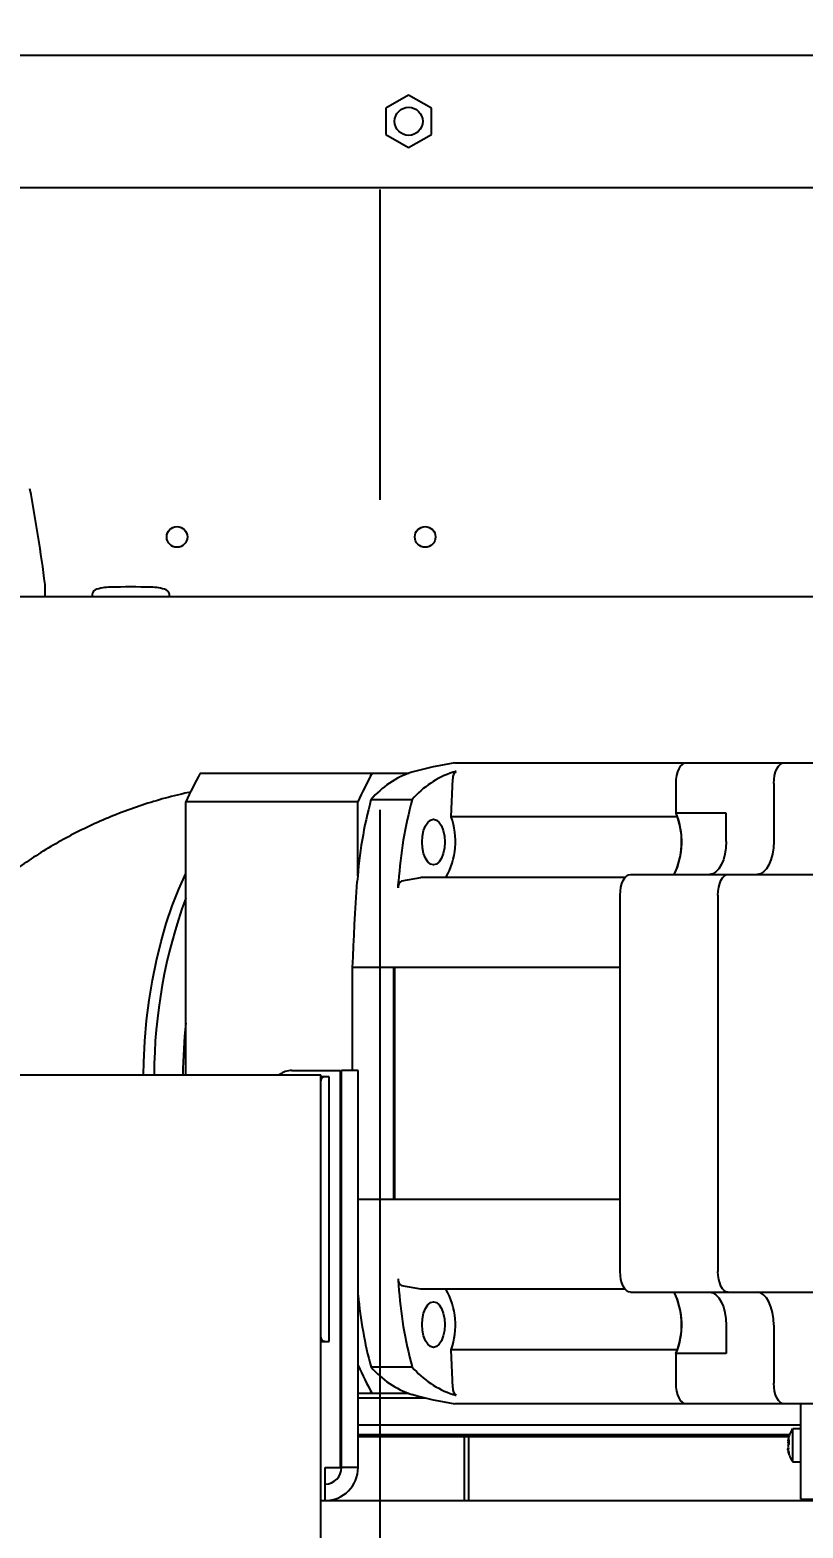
# Model space of a CAD drawing. Header units: inches. Extents: x -347369 to -260369, y 119522 to 149869.
# Drawn here: x -282414.7 to -282227.8, y 140476 to 140838.2 of the extents above; entities that cross this region are included whole.
import ezdxf

# ---------------------------------------------------------------- set-up
doc = ezdxf.new("R2010")
doc.units = ezdxf.units.IN
doc.header["$LTSCALE"] = 300
doc.linetypes.add('CENTRO', pattern=[2, 1.25, -0.25, 0.25, -0.25])
for name, color, linetype in [('ASSI', 254, 'CENTRO'), ('MACCHINA', 40, 'Continuous'), ('QUOTE', 7, 'Continuous')]:
    doc.layers.add(name, color=color, linetype=linetype)
doc.styles.get("Standard").update_dxf_attribs({"font": 'romans.shx'})
doc.dimstyles.new('sc1a100_pollici', dxfattribs={"dimscale": 100, "dimtxt": 3, "dimasz": 3, "dimexe": 0, "dimexo": 0, "dimgap": 1, "dimtad": 1, "dimzin": 12, "dimdsep": 46, "dimtxsty": 'Standard', "dimblk": 'CLOSEDBLANK', "dimcen": 1, "dimclrd": 253, "dimclre": 253, "dimclrt": 2, "dimadec": 0, "dimazin": 3, "dimtfac": 1, "dimtmove": 0, "dimatfit": 1, "dimldrblk": 'CLOSEDBLANK', "dimfxl": 1, "dimtolj": 1, "dimtzin": 0, "dimarcsym": 0})

# ---------------------------------------------------------------- blocks, each defined once
blk = doc.blocks.new('_ClosedBlank')
at = {"color": 0, "linetype": 'ByBlock', "lineweight": -2}
for p, q in [((-1, 0.1667), (0, 0)), ((-1, 0.1667), (-1, -0.1667)), ((0, 0), (-1, -0.1667))]:
    blk.add_line(p, q, dxfattribs=at)
blk = doc.blocks.new('*D9')
at = {"layer": 'Defpoints', "color": 0, "transparency": 16777216}
for p in [(-262080.44, 144199.66), (-282330.17, 140899.66), (-262080.44, 139904.16)]:
    blk.add_point(p, dxfattribs=at)
at = {"layer": 'QUOTE', "color": 253, "lineweight": -2, "transparency": 16777216}
for p, q in [((-282330.17, 140899.66), (-282330.17, 144199.66)), ((-282030.17, 144199.66), (-262380.44, 144199.66)), ((-262080.44, 139904.16), (-262080.44, 144199.66))]:
    blk.add_line(p, q, dxfattribs=at)
at = {"layer": 'QUOTE', "color": 253, "lineweight": -2, "transparency": 16777216, "xscale": 300, "yscale": 300, "zscale": 300, "rotation": 180}
blk.add_blockref('_ClosedBlank', (-282330.17, 144199.66), dxfattribs=at)
at = {"layer": 'QUOTE', "color": 253, "lineweight": -2, "transparency": 16777216, "xscale": 300, "yscale": 300, "zscale": 300}
blk.add_blockref('_ClosedBlank', (-262080.44, 144199.66), dxfattribs=at)
at = {"layer": 'QUOTE', "color": 2, "transparency": 16777216, "char_height": 300, "attachment_point": 5}
for s, insert in [('\\A1;20250', (-272260.15, 144449.66)), ('\\A1;[66\'-5 1/4"]', (-272260.15, 143871.08))]:
    blk.add_mtext(s, dxfattribs=dict(at, insert=insert))
blk = doc.blocks.new('*D10')
at = {"layer": 'Defpoints', "color": 0, "transparency": 16777216}
for p in [(-300380.17, 144199.66), (-282330.17, 140899.66), (-300380.17, 139125.63)]:
    blk.add_point(p, dxfattribs=at)
at = {"layer": 'QUOTE', "color": 253, "lineweight": -2, "transparency": 16777216}
for p, q in [((-300380.17, 139125.63), (-300380.17, 144199.66)), ((-282630.17, 144199.66), (-300080.17, 144199.66)), ((-282330.17, 140899.66), (-282330.17, 144199.66))]:
    blk.add_line(p, q, dxfattribs=at)
at = {"layer": 'QUOTE', "color": 253, "lineweight": -2, "transparency": 16777216, "xscale": 300, "yscale": 300, "zscale": 300, "rotation": 180}
blk.add_blockref('_ClosedBlank', (-300380.17, 144199.66), dxfattribs=at)
at = {"layer": 'QUOTE', "color": 253, "lineweight": -2, "transparency": 16777216, "xscale": 300, "yscale": 300, "zscale": 300}
blk.add_blockref('_ClosedBlank', (-282330.17, 144199.66), dxfattribs=at)
at = {"layer": 'QUOTE', "color": 2, "transparency": 16777216, "char_height": 300, "attachment_point": 5}
for s, insert in [('\\A1;18050', (-291355.17, 144449.66)), ('\\A1;[59\'-2 5/8"]', (-291355.17, 143871.08))]:
    blk.add_mtext(s, dxfattribs=dict(at, insert=insert))
blk = doc.blocks.new('*D21')
at = {"layer": 'Defpoints', "color": 0, "transparency": 16777216}
for p in [(-282330.17, 142999.66), (-282330.17, 140899.66), (-285230.17, 140399.66)]:
    blk.add_point(p, dxfattribs=at)
at = {"layer": 'QUOTE', "color": 253, "lineweight": -2, "transparency": 16777216}
for p, q in [((-285230.17, 140399.66), (-285230.17, 142999.66)), ((-284930.17, 142999.66), (-282630.17, 142999.66)), ((-282330.17, 140899.66), (-282330.17, 142999.66))]:
    blk.add_line(p, q, dxfattribs=at)
at = {"layer": 'QUOTE', "color": 253, "lineweight": -2, "transparency": 16777216, "xscale": 300, "yscale": 300, "zscale": 300, "rotation": 180}
blk.add_blockref('_ClosedBlank', (-285230.17, 142999.66), dxfattribs=at)
at = {"layer": 'QUOTE', "color": 253, "lineweight": -2, "transparency": 16777216, "xscale": 300, "yscale": 300, "zscale": 300}
blk.add_blockref('_ClosedBlank', (-282330.17, 142999.66), dxfattribs=at)
at = {"layer": 'QUOTE', "color": 2, "transparency": 16777216, "char_height": 300, "attachment_point": 5}
for s, insert in [('\\A1;2900', (-283780.17, 143249.66)), ('\\A1;[9\'-6 3/16"]', (-283780.17, 142671.08))]:
    blk.add_mtext(s, dxfattribs=dict(at, insert=insert))
blk = doc.blocks.new('A$C27be3406')
at = {"layer": 'ASSI'}
blk.add_line((0, 2250), (0, -3750), dxfattribs=at)
at = {"layer": 'MACCHINA'}
for p, q in [((-507.8, 1832.5), (495.8, 1832.5)), ((7, 1822.85), (1.5, 1819.68)), ((12.5, 1819.68), (7, 1822.85)), ((1.5, 1819.68), (1.5, 1813.32)), ((12.5, 1813.32), (12.5, 1819.68)), ((1.5, 1813.32), (7, 1810.15)), ((7, 1810.15), (12.5, 1813.32)), ((-514, 1800.5), (474, 1800.5)), ((-80.9, 1701.5), (-80.9, 1704.5)), ((180.34, 1701.5), (-402.5, 1701.5)), ((-69.55, 1702.1), (-69.55, 1701.5)), ((-50.85, 1701.5), (-50.85, 1702.1)), ((18.19, 1661.4), (167.21, 1661.4)), ((-43.38, 1658.9), (7.12, 1658.9)), ((17.27, 1648.31), (17.67, 1657.51)), ((71.64, 1649.23), (71.64, 1656.4)), ((95.28, 1656.4), (95.28, 1642.4)), ((-46.88, 1585.95), (-46.88, 1651.92)), ((-5.31, 1651.92), (-46.88, 1651.92)), ((-5.31, 1634.04), (-5.31, 1651.92)), ((-2.1, 1652.49), (7.86, 1652.49)), ((72, 1648.31), (17.27, 1648.31)), ((83.76, 1649.23), (71.64, 1649.23)), ((83.76, 1642.4), (83.76, 1649.23)), ((5.35, 1632.87), (9.95, 1633.67)), ((59.34, 1633.67), (9.95, 1633.67)), ((60.64, 1634.4), (150.96, 1634.4)), ((58.14, 1538.4), (58.14, 1629.4)), ((81.78, 1629.4), (81.78, 1538.4)), ((58.14, 1611.9), (-6.56, 1611.9)), ((-6.56, 1587), (-6.56, 1611.9)), ((3.4, 1555.9), (3.4, 1611.9)), ((3.65, 1555.9), (3.65, 1611.9)), ((-21.21, 1587), (-9.51, 1587)), ((-9.51, 1491), (-9.51, 1587)), ((-5.21, 1587), (-9.21, 1587)), ((-9.21, 1491), (-9.21, 1587)), ((-5.21, 1491), (-5.21, 1587)), ((-143.21, 1585.95), (-14.21, 1585.95)), ((-14.21, 1121.5), (-14.21, 1585.95)), ((-12.21, 1585.5), (-14.21, 1585.5)), ((-12.21, 1521.5), (-12.21, 1585.5)), ((-5.21, 1555.9), (58.14, 1555.9)), ((9.95, 1534.13), (5.35, 1534.93)), ((59.34, 1534.13), (9.95, 1534.13)), ((60.64, 1533.4), (150.96, 1533.4)), ((83.76, 1525.4), (83.76, 1518.57)), ((95.28, 1525.4), (95.28, 1511.4)), ((-14.21, 1521.5), (-12.21, 1521.5)), ((72, 1519.49), (17.27, 1519.49)), ((17.67, 1510.29), (17.27, 1519.49)), ((83.76, 1518.57), (71.64, 1518.57)), ((71.64, 1511.4), (71.64, 1518.57)), ((-9.51, 1515.88), (-9.21, 1515.88)), ((-2.1, 1515.31), (7.86, 1515.31)), ((-9.21, 1508.9), (-9.51, 1508.9)), ((-9.51, 1507.86), (-9.21, 1507.86)), ((7.12, 1508.9), (-5.21, 1508.9)), ((-5.21, 1507.86), (10.98, 1507.86)), ((163.45, 1506.4), (18.19, 1506.4)), ((101.85, 1483.37), (101.85, 1506.4)), ((-9.51, 1501.36), (-9.21, 1501.36)), ((-5.21, 1501.36), (101.85, 1501.36)), ((101.85, 1500.37), (99.85, 1500.37)), ((99.85, 1492.37), (99.85, 1500.37)), ((-9.51, 1499), (-9.21, 1499)), ((-9.51, 1498.5), (-9.21, 1498.5)), ((-5.21, 1499), (99.11, 1499)), ((-5.21, 1498.5), (98.93, 1498.5)), ((20.5, 1483), (20.5, 1498.5)), ((21.5, 1498.5), (21.5, 1483)), ((98.68, 1497.45), (98.71, 1497.43)), ((98.68, 1497.26), (98.93, 1497.19)), ((98.68, 1497.01), (98.94, 1496.84)), ((98.68, 1496.55), (98.92, 1496.61)), ((98.68, 1495.74), (98.8, 1495.81)), ((98.68, 1495.49), (98.72, 1495.5)), ((98.68, 1495.3), (98.76, 1495.34)), ((99.85, 1492.37), (101.85, 1492.37)), ((-13.21, 1483), (-13.21, 1491)), ((-13.21, 1491), (-9.51, 1491)), ((-5.21, 1491), (-9.21, 1491)), ((-14.21, 1483), (248.5, 1483)), ((101.85, 1483.37), (122.5, 1483.37))]:
    blk.add_line(p, q, dxfattribs=at)
at = {"layer": 'MACCHINA', "flags": 128}
for points in [[(71.64, 1656.4), (71.68, 1657.38), (71.83, 1658.31), (72.06, 1659.18), (72.37, 1659.94), (72.75, 1660.56), (73.18, 1661.02), (73.65, 1661.3), (74.14, 1661.4)], [(95.28, 1656.4), (95.33, 1657.38), (95.47, 1658.31), (95.7, 1659.18), (96.01, 1659.94), (96.39, 1660.56), (96.82, 1661.02), (97.29, 1661.3), (97.78, 1661.4)], [(11.04, 1638.35), (10.6, 1639.49), (10.33, 1640.81), (10.23, 1642.24), (10.33, 1643.66), (10.6, 1644.99), (11.04, 1646.13), (11.61, 1647), (12.27, 1647.55), (12.98, 1647.74), (13.7, 1647.55), (14.36, 1647), (14.93, 1646.13)], [(14.93, 1646.13), (15.37, 1644.99), (15.64, 1643.66), (15.73, 1642.24), (15.64, 1640.81), (15.37, 1639.49), (14.93, 1638.35), (14.36, 1637.47), (13.7, 1636.92), (12.98, 1636.74), (12.27, 1636.92), (11.61, 1637.47), (11.04, 1638.35)], [(83.76, 1642.4), (83.68, 1640.84), (83.46, 1639.34), (83.09, 1637.96), (82.59, 1636.74), (81.98, 1635.75), (81.29, 1635.01), (80.54, 1634.55), (79.76, 1634.4)], [(95.28, 1642.4), (95.2, 1640.84), (94.97, 1639.34), (94.6, 1637.96), (94.11, 1636.74), (93.5, 1635.75), (92.81, 1635.01), (92.06, 1634.55), (91.28, 1634.4)], [(-57.12, 1585.95), (-57.04, 1588.99), (-56.78, 1594.06), (-56.34, 1599.08), (-55.72, 1604.02), (-54.93, 1608.87), (-53.98, 1613.59), (-52.86, 1618.17), (-51.59, 1622.58), (-50.16, 1626.81), (-48.59, 1630.82), (-46.89, 1634.61), (-46.88, 1634.64)], [(58.14, 1629.4), (58.18, 1630.38), (58.33, 1631.31), (58.56, 1632.18), (58.87, 1632.94), (59.25, 1633.56), (59.68, 1634.02), (60.15, 1634.3), (60.64, 1634.4)], [(81.78, 1629.4), (81.83, 1630.38), (81.97, 1631.31), (82.2, 1632.18), (82.51, 1632.94), (82.89, 1633.56), (83.32, 1634.02), (83.79, 1634.3), (84.28, 1634.4)], [(-6.56, 1611.9), (-6.45, 1614.51), (-6.33, 1617.12), (-6.2, 1619.73), (-6.06, 1622.33), (-5.91, 1624.94), (-5.75, 1627.54), (-5.58, 1630.13), (-5.41, 1632.73)], [(4.44, 1631.15), (4.46, 1631.34), (4.47, 1631.54), (4.48, 1631.74), (4.5, 1631.94), (4.51, 1632.14), (4.53, 1632.33), (4.54, 1632.53), (4.55, 1632.73)], [(4.44, 1536.65), (4.46, 1536.46), (4.47, 1536.26), (4.48, 1536.06), (4.5, 1535.86), (4.51, 1535.66), (4.53, 1535.47), (4.54, 1535.27), (4.55, 1535.07)], [(60.64, 1533.4), (60.15, 1533.5), (59.68, 1533.78), (59.25, 1534.24), (58.87, 1534.86), (58.56, 1535.62), (58.33, 1536.49), (58.18, 1537.42), (58.14, 1538.4)], [(84.28, 1533.4), (83.79, 1533.5), (83.32, 1533.78), (82.89, 1534.24), (82.51, 1534.86), (82.2, 1535.62), (81.97, 1536.49), (81.83, 1537.42), (81.78, 1538.4)], [(79.76, 1533.4), (80.54, 1533.25), (81.29, 1532.79), (81.98, 1532.05), (82.59, 1531.06), (83.09, 1529.84), (83.46, 1528.46), (83.68, 1526.96), (83.76, 1525.4)], [(95.28, 1525.4), (95.2, 1526.96), (94.97, 1528.46), (94.6, 1529.84), (94.11, 1531.06), (93.5, 1532.05), (92.81, 1532.79), (92.06, 1533.25), (91.28, 1533.4)], [(14.93, 1521.67), (14.36, 1520.8), (13.7, 1520.25), (12.98, 1520.06), (12.27, 1520.25), (11.61, 1520.8), (11.04, 1521.67), (10.6, 1522.81), (10.33, 1524.14), (10.23, 1525.56), (10.33, 1526.99), (10.6, 1528.31), (11.04, 1529.45)], [(11.04, 1529.45), (11.61, 1530.33), (12.27, 1530.88), (12.98, 1531.06), (13.7, 1530.88), (14.36, 1530.33), (14.93, 1529.45), (15.37, 1528.31), (15.64, 1526.99), (15.73, 1525.56), (15.64, 1524.14), (15.37, 1522.81), (14.93, 1521.67)], [(74.14, 1506.4), (73.65, 1506.5), (73.18, 1506.78), (72.75, 1507.24), (72.37, 1507.86), (72.06, 1508.62), (71.83, 1509.49), (71.68, 1510.42), (71.64, 1511.4)], [(97.78, 1506.4), (97.29, 1506.5), (96.82, 1506.78), (96.39, 1507.24), (96.01, 1507.86), (95.7, 1508.62), (95.47, 1509.49), (95.33, 1510.42), (95.28, 1511.4)], [(98.72, 1497.25), (98.71, 1497.15), (98.68, 1497.01)], [(98.71, 1495.32), (98.7, 1495.38), (98.68, 1495.49)]]:
    blk.add_lwpolyline(points, dxfattribs=at)
at = {"layer": 'MACCHINA'}
for centre, radius in [((7, 1816.5), 3.4), ((-49, 1716), 2.5), ((11, 1716), 2.5)]:
    blk.add_circle(centre, radius, dxfattribs=at)
for centre, radius, start, end in [((-457.92, 1657), 380, 7.1808, 10.7188), ((-68.1, 1701.92), 1.46, 119.2541, 172.5601), ((-65.38, 1694.46), 9.38, 88.0355, 111.4734), ((-60.2, 1579.59), 124.33, 87.7582, 92.2418), ((-55.02, 1694.46), 9.38, 68.5266, 91.9645), ((-52.3, 1701.92), 1.46, 7.4399, 60.7459), ((14.32, 1638.64), 21.48, 107.7232, 139.8441), ((32.87, 1570.22), 92.35, 99.1425, 105.7636), ((24.28, 1638.64), 21.48, 107.7232, 139.8441), ((19.56, 1657.72), 1.91, 122.8375, 186.205), ((43.5, 1567.64), 95.02, 105.2357, 105.7311), ((44.26, 1610.72), 100.01, 151.1987, 155.6712), ((85.83, 1610.72), 100.01, 151.1987, 155.6712), ((95.47, 1626.01), 101.1, 164.8182, 176.1914), ((105.43, 1626.01), 101.1, 164.8182, 176.1914), ((0.94, 1642.33), 17.39, 330.1614, 20.1345), ((54.96, 1642.28), 18.07, 334.128, 22.5971), ((54.64, 1642.32), 18.36, 334.4647, 19.0609), ((6.19, 1631.33), 1.76, 118.7847, 185.8489), ((70.03, 1585.68), 124.56, 159.8199, 179.874), ((96.14, 1583.96), 143.75, 174.2179, 179.2088), ((96.09, 1583.97), 143.7, 174.217, 179.2097), ((-21.21, 1582), 5, 90, 127.8145), ((6.19, 1536.47), 1.76, 174.1511, 241.2153), ((94.56, 1541.58), 100.16, 185.1105, 195.2071), ((105.43, 1541.79), 101.1, 183.8086, 195.1818), ((0.75, 1525.46), 17.56, 340.1212, 29.5829), ((55.05, 1525.52), 17.98, 337.2868, 25.9881), ((54.64, 1525.48), 18.36, 340.9391, 25.5353), ((85.68, 1557.01), 99.85, 204.456, 208.8032), ((14.32, 1529.16), 21.48, 220.1559, 252.2768), ((24.28, 1529.16), 21.48, 220.1559, 252.2768), ((32.87, 1597.58), 92.35, 254.2364, 260.8575), ((19.56, 1510.08), 1.91, 173.795, 237.1625), ((43.5, 1600.16), 95.02, 254.2689, 254.7643), ((105.62, 1496.37), 7.03, 145.292, 167.6618), ((105.95, 1496.23), 7.34, 164.9527, 171.9608), ((102.86, 1496.73), 4.23, 160.5837, 170.2418), ((104.64, 1496.59), 6.02, 167.6604, 171.7896), ((100.09, 1496.75), 1.49, 139.4162, 159.9557), ((102.08, 1495.74), 3.49, 160.1365, 166.6839), ((100.09, 1495.68), 1.49, 139.4162, 159.9557), ((99.91, 1496.98), 1.29, 199.3339, 207.8921), ((102.26, 1497.05), 3.68, 193.4454, 202.5167), ((105.55, 1497.19), 6.62, 175.3965, 184.6035), ((104.67, 1496.6), 6.05, 188.2239, 199.0334), ((98.95, 1496.01), 0.378, 226.2673, 257.4818), ((104.67, 1496.16), 6.05, 188.2239, 199.0334), ((105.62, 1496.37), 7.02, 192.3382, 214.708), ((100.08, 1494.41), 1.15, 168.9237, 191.0763), ((-13.21, 1491), 8, 270, 0), ((-13.21, 1491), 4, 270, 0)]:
    blk.add_arc(centre, radius, start, end, dxfattribs=at)
for points, knots in [([(-45.68, 1654.3), (-46.31, 1654.18), (-48.86, 1653.67), (-53.26, 1652.48), (-58.84, 1650.74), (-64.27, 1648.71), (-69.54, 1646.43), (-74.64, 1643.91), (-79.55, 1641.17), (-84.25, 1638.22), (-88.72, 1635.09), (-92.96, 1631.79), (-96.95, 1628.35), (-100.65, 1624.8), (-103.24, 1622.13), (-104.52, 1620.62), (-104.74, 1620.36)], [0, 0, 0, 0, 0.02727, 0.111189, 0.194578, 0.277394, 0.359591, 0.441112, 0.521889, 0.601842, 0.680875, 0.758875, 0.835703, 0.911199, 0.985171, 1, 1, 1, 1]), ([(-13.21, 1585.5), (-13.35, 1585.48), (-13.63, 1585.45), (-13.94, 1585.22), (-14.11, 1584.95), (-14.2, 1584.73), (-14.21, 1584.57), (-14.21, 1584.5)], [0, 0, 0, 0, 0.31012, 0.616121, 0.758896, 0.886022, 1, 1, 1, 1]), ([(-14.21, 1522.5), (-14.2, 1522.41), (-14.19, 1522.2), (-14.05, 1521.93), (-13.83, 1521.69), (-13.54, 1521.53), (-13.32, 1521.51), (-13.21, 1521.5)], [0, 0, 0, 0, 0.146754, 0.316126, 0.510248, 0.757793, 1, 1, 1, 1])]:
    blk.add_open_spline(points, degree=3, knots=knots, dxfattribs=at)

msp = doc.modelspace()

# ---------------------------------------------------------------- block references
at = {"layer": 'QUOTE'}
msp.add_blockref('A$C27be3406', (-282330.166, 138999.656), dxfattribs=at)

# ---------------------------------------------------------------- dimensions: what is measured, and where the dimension line sits
for base, p1, p2, override, picture, middle in [((-300380.167, 144199.656), (-282330.166, 140899.656), (-300380.167, 139125.625), {"dimpost": '\\X'}, '*D10', (-291355.166, 144199.656)), ((-262080.445, 144199.656), (-282330.166, 140899.656), (-262080.445, 139904.156), {"dimdec": 0, "dimpost": '\\X'}, '*D9', (-272260.149, 144199.656)), ((-282330.166, 142999.656), (-285230.166, 140399.656), (-282330.166, 140899.656), {"dimpost": '\\X'}, '*D21', (-283780.166, 142999.656))]:
    dim = msp.add_linear_dim(base=base, p1=p1, p2=p2, dimstyle='sc1a100_pollici', override=override, dxfattribs=at)
    dim.commit()
    dim.dimension.update_dxf_attribs({"geometry": picture, "text_midpoint": middle, "dimtype": 160})

doc.saveas('drawing.dxf')
